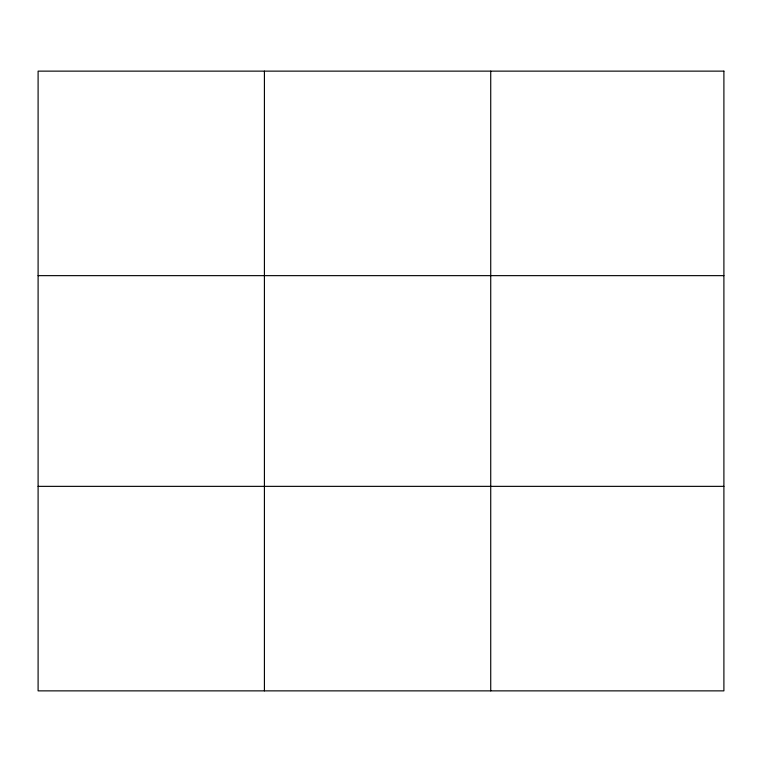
<?xml version="1.0" encoding="UTF-8"?>
<svg xmlns="http://www.w3.org/2000/svg" width="762" height="762" viewBox="0 0 762 762"><rect width="100%" height="100%" fill="white"/><g stroke="black" fill="none" stroke-linecap="round" stroke-linejoin="round"><path stroke-width="1.14" d="M264.414 690.867L264.414 71.133M490.728 690.867L490.728 71.133M38.1 275.644L723.9 275.644M38.1 486.356L723.9 486.356M723.9 71.133L38.1 71.133L38.1 690.867L723.9 690.867L723.9 71.133"/></g></svg>
